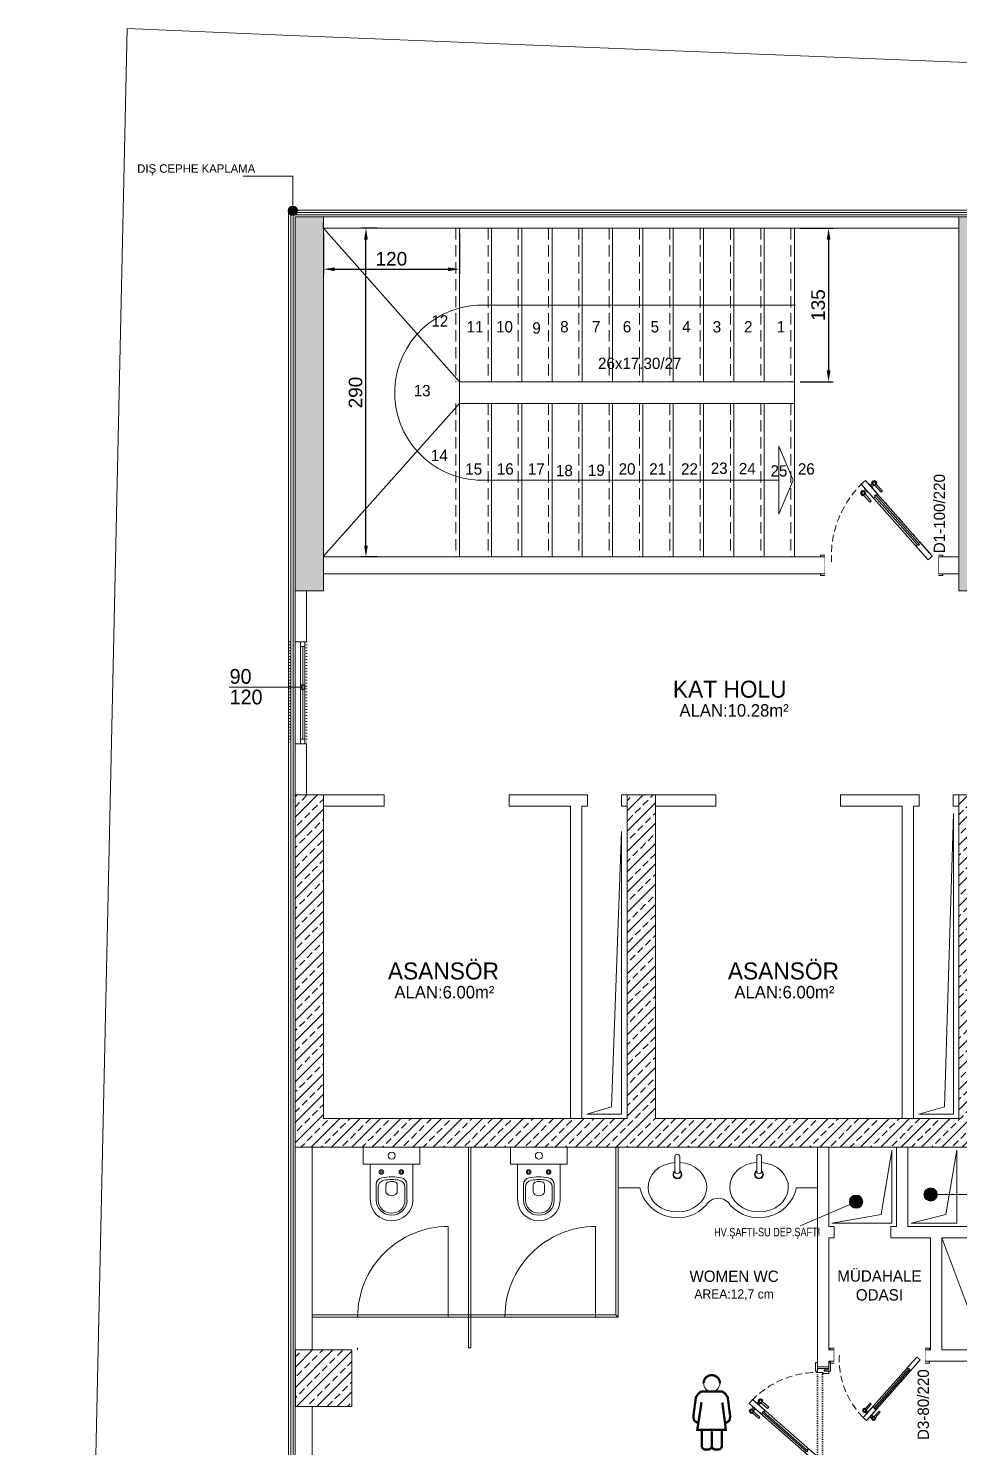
# Model space of a CAD drawing. Header units: millimetres. Extents: x 7998 to 72132, y -12523 to 5591.
# Drawn here: x 63883 to 64705, y -7916 to -6663 of the extents above; entities that cross this region are included whole.
import ezdxf

# ---------------------------------------------------------------- set-up
doc = ezdxf.new("R2010")
doc.units = ezdxf.units.MM
for name, pattern in [('DASHED', [0.75, 0.5, -0.25]), ('DASHED2', [9.525, 6.35, -3.175]), ('DOT', [0.25, 0, -0.25]), ('HIDDEN', [9.525, 6.35, -3.175])]:
    doc.linetypes.add(name, pattern=pattern)
for name, color, linetype, lineweight in [('Xray_Area', 149, 'Continuous', 50), ('Xray_Back Layer', 251, 'HIDDEN', 0), ('Xray_Concrete Arme Column', 8, 'Continuous', 35), ('Xray_Furniture Permanent', 143, 'Continuous', 13), ('Xray_Partition Wall', 254, 'Continuous', 25), ('Xray_Slab', 165, 'Continuous', 15), ('Xray_Stairs', 8, 'Continuous', 15), ('Xray_Symbol', 55, 'Continuous', 0), ('Xray_Symbol No', 33, 'Continuous', 0), ('Xray_Text Area', 252, 'Continuous', 20), ('Xray_Window', 153, 'Continuous', 20)]:
    doc.layers.add(name, color=color, linetype=linetype, lineweight=lineweight)
for name, color, linetype, lineweight, true_color in [('Xray_Column Scan', 7, 'Continuous', 13, 0x525252), ('Xray_Hatch', 7, 'Continuous', 0, 0x424242), ('Xray_Stairs Back', 7, 'DASHED2', 13, 0x4f4f4f)]:
    doc.layers.add(name, color=color, linetype=linetype, lineweight=lineweight, true_color=true_color)
doc.layers.add('Xray_Door', color=155, linetype='Continuous')
doc.styles.add('ALAN', font='GOTHIC.TTF', dxfattribs={"height": 18})
doc.styles.add('IC OLCU', font='GOTHIC.TTF', dxfattribs={"height": 13})
doc.styles.add('KAPI TEXT', font='GOTHIC.TTF', dxfattribs={"height": 12.5})
doc.styles.add('ODA ISIMLERI', font='GOTHIC.TTF', dxfattribs={"width": 0.8, "height": 27})
doc.styles.add('STAIR TEXT', font='GOTHIC.TTF', dxfattribs={"height": 10})
doc.styles.get("Standard").update_dxf_attribs({"font": 'arial.ttf'})
doc.dimstyles.new('IC OLCU', dxfattribs={"dimtxt": 12, "dimasz": 10, "dimexe": 4, "dimexo": 5, "dimgap": 3, "dimtad": 1, "dimdec": 0, "dimtxsty": 'Standard', "dimcen": 5, "dimdle": 10, "dimclrd": 154, "dimclre": 154, "dimclrt": 151, "dimadec": 0, "dimazin": 0, "dimtfac": 1, "dimtdec": 0, "dimtmove": 0, "dimatfit": 3, "dimfxl": 1, "dimarcsym": 0})
pattern_1 = [(45, (56762.645, -11105.014), (-8.980256, 8.980256), []), (45, (56771.625, -11105.014), (-8.980256, 8.980256), [6.35, -3.175])]

# ---------------------------------------------------------------- blocks, each defined once
blk = doc.blocks.new('*U2618')
at = {"color": 250, "linetype": 'Continuous', "lineweight": 0, "true_color": 0x121212}
blk.add_wipeout([(0, 18), (90, 18), (90, -5), (0, -5)], dxfattribs=at).dxf.layer = 'Xray_Window'
at = {"layer": 'Xray_Partition Wall', "linetype": 'Continuous', "lineweight": 0}
for p, q in [((0, 0), (0, 10)), ((90, 0), (90, 10))]:
    blk.add_line(p, q, dxfattribs=at)
at = {"layer": 'Xray_Window', "color": 250, "linetype": 'DOT', "lineweight": 0, "ltscale": 10, "true_color": 0x121212}
for p, q in [((90, 15), (0, 15)), ((90, 0), (0, 0))]:
    blk.add_line(p, q, dxfattribs=at)
at = {"layer": 'Xray_Window', "color": 153, "linetype": 'Continuous', "lineweight": 0}
for p, q in [((4, 5.3), (0, 5.3)), ((0, 1.3), (0, 5.3)), ((0, 1.3), (4, 1.3)), ((90, 5.3), (4, 5.3)), ((4, 1.3), (4, 5.3)), ((86, 3.3), (4, 3.3)), ((4, 1.3), (86, 1.3)), ((86, 1.3), (86, 5.3)), ((86, 1.3), (90, 1.3)), ((90, 1.3), (90, 5.3))]:
    blk.add_line(p, q, dxfattribs=at)
blk = doc.blocks.new('PENCERE REF')
at = {"layer": 'Xray_Symbol No', "linetype": 'Continuous'}
blk.add_line((1932, -3072.7, 1.3), (1932, -3007.7, 1.3), dxfattribs=at)
at = {"layer": 'Xray_Symbol No', "lineweight": 25}
blk.add_circle((1932, -3072.7, 1.3), 2, dxfattribs=at)
at = {"layer": 'Xray_Symbol No', "linetype": 'Continuous', "style": 'IC OLCU'}
for p in [(1929, -3040.2, 1.3), (1947.2, -3040.2, 1.3)]:
    blk.add_attdef('PENCERE', p, '', height=13, rotation=90, dxfattribs=at)
blk = doc.blocks.new('*U754')
at = {"layer": 'Xray_Back Layer', "color": 250, "linetype": 'DOT', "lineweight": 0, "ltscale": 6, "true_color": 0x454545}
blk.add_lwpolyline([(75.1, 10), (75.1, 5.5), (4.8, 5.5), (4.8, 10)], close=True, dxfattribs=at)
at = {"layer": 'Xray_Door', "lineweight": 0}
for p, q in [((44, 59.8), (39.5, 54.8)), ((39.5, 54.8), (40.5, 54)), ((45, 58.9), (40.5, 54)), ((43.5, 60.3), (45.2, 62.3)), ((44.5, 59.4), (43.5, 60.3)), ((44.4, 61.9), (43.6, 60.9)), ((43.6, 60.9), (43.8, 60.7)), ((44.1, 60.2), (45.3, 61.6)), ((44.8, 59.6), (44.1, 60.2)), ((44.4, 61.9), (44.7, 61.7)), ((45.5, 58.5), (44.5, 59.4)), ((45.5, 59.1), (44.8, 59.6)), ((45.2, 62.3), (47.2, 60.5)), ((45.3, 61.6), (46.6, 60.4)), ((47.2, 60.5), (45.5, 58.5)), ((46.6, 60.4), (45.5, 59.1)), ((46, 62), (45.8, 61.8)), ((47, 57.9), (45.8, 59)), ((46, 62), (47, 61.1)), ((46.3, 57.1), (48.7, 59.8)), ((46.7, 56.9), (46.3, 57.1)), ((47.9, 58.9), (46.7, 60)), ((47, 61.1), (46.8, 60.9)), ((51.8, 52.9), (47.4, 47.9)), ((52.8, 52), (48.4, 47)), ((48.7, 59.8), (49, 59.5)), ((49.5, 54.3), (49.9, 54)), ((49.9, 54), (52.2, 56.7)), ((50.6, 54.8), (51.7, 53.8)), ((53.1, 55.3), (51.3, 53.3)), ((51.3, 53.3), (52.3, 52.4)), ((51.5, 55.8), (52.6, 54.8)), ((52.2, 56.7), (51.9, 57)), ((53.1, 54.7), (51.9, 53.4)), ((51.9, 53.4), (52.6, 52.8)), ((52.3, 52.4), (53.3, 51.5)), ((52.6, 52.8), (53.2, 52.2)), ((55.1, 53.5), (53.1, 55.3)), ((54.4, 53.5), (53.1, 54.7)), ((53.2, 52.2), (54.4, 53.5)), ((53.3, 51.5), (55.1, 53.5)), ((53.8, 55.2), (53.5, 54.9)), ((53.9, 51.7), (53.7, 51.9)), ((54.8, 54.3), (53.8, 55.2)), ((54.8, 52.7), (53.9, 51.7)), ((54.8, 54.3), (54.5, 54)), ((54.8, 52.7), (54.6, 52.9)), ((48.4, 47), (47.4, 47.9)), ((3.7, 10.5), (4.9, 10.5)), ((4.3, 9.9), (4.3, 11.1))]:
    blk.add_line(p, q, dxfattribs=at)
for points in [[(51.5, 62.3), (54.5, 59.7), (7.3, 6.2), (4.3, 8.8)], [(3.5, 10), (3.5, 10), (3.5, 10), (-4, 10), (-4, 11.3), (-3.8, 11.5), (3.3, 11.5), (3.5, 11.3)], [(3.5, 2), (2.5, 2), (2.5, 0), (-4, 0), (-4, -1.3), (-3.8, -1.5), (3.3, -1.5), (3.5, -1.3), (3.5, 2)], [(3.5, 0), (3.5, 3), (2.5, 3), (2.5, 0), (1.2, 0), (1.2, 10), (4.7, 10), (4.7, 10), (4.7, 10), (4.7, 5.4), (5.7, 5.4), (5.7, 0)], [(76.4, 0), (76.4, 4), (77.4, 4), (77.4, 0), (78.7, 0), (78.7, 10), (75.2, 10), (75.2, 10), (75.2, 10), (75.2, 5.4), (74.2, 5.4), (74.2, 0)], [(76.4, 10), (76.4, 10), (76.4, 10), (84, 10), (84, 11.3), (83.8, 11.5), (76.6, 11.5), (76.4, 11.3)], [(76.4, 3.5), (77.4, 3.5), (77.4, 0), (84, 0), (84, -1.3), (83.8, -1.5), (76.6, -1.5), (76.4, -1.3), (76.4, 3.5)]]:
    blk.add_lwpolyline(points, close=True, dxfattribs=at)
blk.add_lwpolyline([(44.7, 50.8), (45.8, 49.8), (54.5, 59.7), (51.5, 62.3), (42.8, 52.5), (43.8, 51.6)], dxfattribs=at)
blk.add_circle((4.3, 10.5), 0.5, dxfattribs=at)
at = {"layer": 'Xray_Partition Wall', "lineweight": 0}
for p, q in [((0, 0), (0, 10)), ((80, 10), (80, 0))]:
    blk.add_line(p, q, dxfattribs=at)
at = {"color": 250, "lineweight": 0, "true_color": 0x1c1c1c}
blk.add_wipeout([(0, 14), (80, 14), (80, -6), (0, -6)], dxfattribs=at).dxf.layer = 'Xray_Back Layer'
at = {"layer": 'Xray_Door', "linetype": 'DASHED', "lineweight": 0, "ltscale": 12}
blk.add_lwpolyline([(75.5, 4.8, 0.230024), (51.5, 62.3), (4.3, 8.8)], format="xyb", dxfattribs=at)
at = {"layer": 'Xray_Door', "lineweight": 0}
blk.add_lwpolyline([(44.2, 52.1), (45.1, 51.3), (14.2, 16.3), (13.3, 17.1)], close=True, dxfattribs=at)
blk.add_lwpolyline([(14, 17.8), (13, 18.7), (4.3, 8.8), (7.3, 6.2), (16, 16), (14.9, 17)], dxfattribs=at)
blk = doc.blocks.new('A$C431F66C9')
at = {"layer": 'Xray_Furniture Permanent', "lineweight": 0}
for p, q in [((26, -36.8), (26, 13.2)), ((26, 13.2), (41, 13.2)), ((41, -36.8), (41, 13.2)), ((-5.9, 7), (26, 7)), ((-5.9, 1.8), (8.1, 1.8)), ((-5.9, 0), (5.9, 0)), ((1.4, -6.8), (7.5, -6.8)), ((-5.9, -23.5), (5.9, -23.5)), ((7.5, -16.7), (1.4, -16.7)), ((-5.9, -25.3), (8.1, -25.3)), ((-5.9, -30.5), (26, -30.5)), ((26, -36.8), (41, -36.8))]:
    blk.add_line(p, q, dxfattribs=at)
for centre, radius in [((19.1, -2.8), 2.01), ((19.1, -2.8), 0.947), ((33.5, -11.8), 3.14), ((19.1, -20.4), 2.01), ((19.1, -20.4), 0.947)]:
    blk.add_circle(centre, radius, dxfattribs=at)
at = {"layer": 'Xray_Furniture Permanent', "lineweight": 0, "extrusion": (0, 0, -1)}
for centre, major_axis, ratio, start_param, end_param in [((-5.9, -11.8), (0, 18.7), 0.964958, 3.141593, 6.283185), ((-5.9, -11.8), (0, 13.6), 0.964958, 3.141593, 6.283185), ((5.9, -6.2), (0, 6.22), 0.964958, 0, 1.420522), ((8.1, -4.4), (0, 6.22), 0.964958, 0, 1.379822), ((-5.9, -11.8), (0, 11.8), 0.964958, 3.141593, 6.283185), ((4.1, -11.8), (0, 6.01), 0.98668, 3.898776, 5.526002), ((1.4, -8.9), (0, 2.03), 0.98668, -0.757183, 0), ((7.5, -9.9), (0, 3.04), 0.98668, 0, 1.391062), ((-2.7, -11.8), (0, 13.6), 0.98668, 1.391062, 1.75053), ((-29.3, -11.8), (0, 43.2), 0.964958, 1.420522, 1.721071), ((-28.6, -11.8), (0, 44.9), 0.964958, 1.379822, 1.761771), ((1.4, -14.7), (0, 2.03), 0.98668, 3.141593, 3.898776), ((5.9, -17.3), (0, 6.22), 0.964958, 1.721071, 3.141593), ((7.5, -13.7), (0, 3.04), 0.98668, 1.75053, 3.141593), ((8.1, -19.1), (0, 6.22), 0.964958, 1.761771, 3.141593)]:
    blk.add_ellipse(centre, major_axis=major_axis, ratio=ratio, start_param=start_param, end_param=end_param, dxfattribs=at)
blk = doc.blocks.new('*U91')
at = {"layer": 'Xray_Door', "lineweight": 0}
for p, q in [((49.4, 67.3), (44.5, 61.7)), ((50.6, 66.3), (45.6, 60.7)), ((48.9, 67.8), (50.9, 70.1)), ((50, 66.8), (48.9, 67.8)), ((50, 69.6), (49, 68.5)), ((49, 68.5), (49.3, 68.3)), ((49.6, 67.8), (51, 69.3)), ((50.4, 67.1), (49.6, 67.8)), ((50, 69.6), (50.3, 69.4)), ((51.1, 65.8), (50, 66.8)), ((51.1, 66.4), (50.4, 67.1)), ((50.9, 70.1), (53.1, 68.1)), ((51, 69.3), (52.5, 67.9)), ((53.1, 68.1), (51.1, 65.8)), ((52.5, 67.9), (51.1, 66.4)), ((51.7, 69.8), (51.5, 69.5)), ((52.9, 65.2), (51.6, 66.3)), ((51.7, 69.8), (52.9, 68.8)), ((52.1, 64.3), (54.8, 67.3)), ((52.5, 64), (52.1, 64.3)), ((52.9, 68.8), (52.6, 68.5)), ((53.9, 66.3), (52.6, 67.5)), ((54.8, 67.3), (55.1, 67)), ((56.1, 60.8), (58.8, 63.8)), ((57.9, 62.8), (59.2, 61.6)), ((58.8, 63.8), (58.4, 64.1)), ((44.5, 61.7), (45.6, 60.7)), ((58.3, 59.5), (53.4, 53.9)), ((54.5, 52.9), (53.4, 53.9)), ((59.4, 58.5), (54.5, 52.9)), ((55.7, 61.1), (56.1, 60.8)), ((56.9, 61.6), (58.2, 60.5)), ((59.7, 62.2), (57.8, 60)), ((57.8, 60), (58.9, 59)), ((59.7, 61.6), (58.4, 60.1)), ((58.4, 60.1), (59.1, 59.4)), ((58.9, 59), (60, 58)), ((59.1, 59.4), (59.9, 58.7)), ((62, 60.2), (59.7, 62.2)), ((61.2, 60.2), (59.7, 61.6)), ((59.9, 58.7), (61.2, 60.2)), ((60, 58), (62, 60.2)), ((60.5, 62.1), (60.2, 61.8)), ((60.7, 58.2), (60.4, 58.4)), ((61.6, 61.1), (60.5, 62.1)), ((61.7, 59.3), (60.7, 58.2)), ((61.6, 61.1), (61.4, 60.8)), ((61.7, 59.3), (61.4, 59.6))]:
    blk.add_line(p, q, dxfattribs=at)
blk.add_lwpolyline([(50.3, 57.2), (51.5, 56.1), (61.3, 67.1), (57.9, 70.1), (48.2, 59), (49.3, 58.1)], dxfattribs=at)
at = {"color": 250, "lineweight": 0, "true_color": 0x1c1c1c}
blk.add_wipeout([(0, 14), (90, 14), (90, -6), (0, -6)], dxfattribs=at).dxf.layer = 'Xray_Back Layer'
at = {"layer": 'Xray_Back Layer', "color": 250, "linetype": 'DOT', "lineweight": 0, "ltscale": 6, "true_color": 0x454545}
blk.add_lwpolyline([(85.1, 10), (85.1, 5.5), (4.8, 5.5), (4.8, 10)], close=True, dxfattribs=at)
at = {"layer": 'Xray_Door', "lineweight": 0}
for p, q in [((3.7, 10.5), (4.9, 10.5)), ((4.3, 9.9), (4.3, 11.1))]:
    blk.add_line(p, q, dxfattribs=at)
for points in [[(57.9, 70.1), (61.3, 67.1), (8.2, 7), (4.8, 9.9)], [(49.7, 58.6), (50.8, 57.7), (16, 18.3), (15, 19.2)], [(3.5, 10), (3.5, 10), (3.5, 10), (-4, 10), (-4, 11.3), (-3.8, 11.5), (3.3, 11.5), (3.5, 11.3)], [(3.5, 2), (2.5, 2), (2.5, 0), (-4, 0), (-4, -1.3), (-3.8, -1.5), (3.3, -1.5), (3.5, -1.3), (3.5, 2)], [(3.5, 0), (3.5, 3), (2.5, 3), (2.5, 0), (1.2, 0), (1.2, 10), (4.7, 10), (4.7, 10), (4.7, 10), (4.7, 5.4), (5.7, 5.4), (5.7, 0)], [(86.4, 0), (86.4, 4), (87.4, 4), (87.4, 0), (88.7, 0), (88.7, 10), (85.2, 10), (85.2, 10), (85.2, 10), (85.2, 5.4), (84.2, 5.4), (84.2, 0)], [(86.4, 10), (86.4, 10), (86.4, 10), (94, 10), (94, 11.3), (93.8, 11.5), (86.6, 11.5), (86.4, 11.3)], [(86.4, 3.5), (87.4, 3.5), (87.4, 0), (94, 0), (94, -1.3), (93.8, -1.5), (86.6, -1.5), (86.4, -1.3), (86.4, 3.5)]]:
    blk.add_lwpolyline(points, close=True, dxfattribs=at)
at = {"layer": 'Xray_Door', "linetype": 'DASHED', "lineweight": 0, "ltscale": 12}
blk.add_lwpolyline([(85, 5.4, 0.230024), (57.9, 70.1), (4.8, 9.9)], format="xyb", dxfattribs=at)
at = {"layer": 'Xray_Door', "lineweight": 0}
blk.add_lwpolyline([(15.7, 20), (14.6, 21), (4.8, 9.9), (8.2, 7), (18, 18), (16.7, 19.1)], dxfattribs=at)
blk.add_circle((4.3, 10.5), 0.5, dxfattribs=at)
at = {"layer": 'Xray_Partition Wall', "lineweight": 0}
for p, q in [((0, 0), (0, 10)), ((90, 10), (90, 0))]:
    blk.add_line(p, q, dxfattribs=at)
blk = doc.blocks.new('*U755')
at = {"layer": 'Xray_Back Layer', "color": 250, "linetype": 'DOT', "lineweight": 0, "ltscale": 6, "true_color": 0x454545}
blk.add_lwpolyline([(95.1, 10), (95.1, 5.5), (4.8, 5.5), (4.8, 10)], close=True, dxfattribs=at)
at = {"layer": 'Xray_Door', "lineweight": 0}
for p, q in [((54.3, 74.9), (56.5, 77.4)), ((55.6, 76.9), (54.4, 75.7)), ((54.4, 75.7), (54.8, 75.4)), ((55.2, 74.8), (56.6, 76.5)), ((55.6, 76.9), (55.9, 76.6)), ((56.5, 77.4), (59, 75.2)), ((56.6, 76.5), (58.3, 75)), ((59, 75.2), (56.8, 72.7)), ((57.5, 77.1), (57.2, 76.8)), ((57.5, 77.1), (58.7, 76)), ((58.7, 76), (58.5, 75.7)), ((54.9, 74.3), (49.4, 68.1)), ((49.4, 68.1), (50.7, 67)), ((56.2, 73.2), (50.7, 67)), ((55.6, 73.8), (54.3, 74.9)), ((56, 74.1), (55.2, 74.8)), ((56.8, 72.7), (55.6, 73.8)), ((56.8, 73.4), (56, 74.1)), ((58.3, 75), (56.8, 73.4)), ((58.8, 72), (57.3, 73.2)), ((57.9, 71), (60.8, 74.3)), ((58.3, 70.6), (57.9, 71)), ((59.9, 73.2), (58.4, 74.5)), ((64.8, 65.6), (59.3, 59.4)), ((66.1, 64.5), (60.5, 58.3)), ((60.8, 74.3), (61.3, 73.9)), ((61.9, 67.4), (62.4, 67.1)), ((62.4, 67.1), (65.3, 70.4)), ((63.2, 68), (64.7, 66.7)), ((66.4, 68.7), (64.2, 66.2)), ((64.2, 66.2), (65.4, 65.1)), ((64.3, 69.3), (65.8, 68)), ((65.3, 70.4), (64.9, 70.8)), ((66.3, 67.9), (64.9, 66.3)), ((64.9, 66.3), (65.7, 65.5)), ((65.4, 65.1), (66.7, 64)), ((65.7, 65.5), (66.5, 64.8)), ((68, 66.5), (66.3, 67.9)), ((68.9, 66.5), (66.4, 68.7)), ((66.5, 64.8), (68, 66.5)), ((66.7, 64), (68.9, 66.5)), ((67.2, 68.5), (66.9, 68.2)), ((67.4, 64.2), (67.1, 64.5)), ((68.5, 67.4), (67.2, 68.5)), ((68.5, 65.5), (67.4, 64.2)), ((68.5, 67.4), (68.2, 67.1)), ((68.5, 65.5), (68.2, 65.7)), ((60.5, 58.3), (59.3, 59.4)), ((3.7, 10.5), (4.9, 10.5)), ((4.3, 9.9), (4.3, 11.1))]:
    blk.add_line(p, q, dxfattribs=at)
for points in [[(64.4, 77.5), (68.1, 74.1), (9.1, 7.3), (5.4, 10.6)], [(3.5, 10), (3.5, 10), (3.5, 10), (-4, 10), (-4, 11.3), (-3.8, 11.5), (3.3, 11.5), (3.5, 11.3)], [(3.5, -5), (3.5, -2), (2.5, -2), (2.5, -5), (1.2, -5), (1.2, 10), (4.7, 10), (4.7, 10), (4.7, 10), (4.7, 5.4), (5.7, 5.4), (5.7, -5)], [(96.4, -5), (96.4, -1), (97.4, -1), (97.4, -5), (98.7, -5), (98.7, 10), (95.2, 10), (95.2, 10), (95.2, 10), (95.2, 5.4), (94.2, 5.4), (94.2, -5)], [(96.4, 10), (96.4, 10), (96.4, 10), (104, 10), (104, 11.3), (103.8, 11.5), (96.6, 11.5), (96.4, 11.3)], [(3.5, -3), (2.5, -3), (2.5, -5), (-4, -5), (-4, -6.3), (-3.8, -6.5), (3.3, -6.5), (3.5, -6.3), (3.5, -3)], [(96.4, -1.5), (97.4, -1.5), (97.4, -5), (104, -5), (104, -6.3), (103.8, -6.5), (96.6, -6.5), (96.4, -6.3), (96.4, -1.5)]]:
    blk.add_lwpolyline(points, close=True, dxfattribs=at)
blk.add_lwpolyline([(55.9, 63.1), (57.3, 61.8), (68.1, 74.1), (64.4, 77.5), (53.5, 65.2), (54.8, 64.1)], dxfattribs=at)
blk.add_circle((4.3, 10.5), 0.5, dxfattribs=at)
at = {"layer": 'Xray_Partition Wall', "lineweight": 0}
for p, q in [((0, -5), (0, 10)), ((100, 10), (100, -5))]:
    blk.add_line(p, q, dxfattribs=at)
at = {"color": 250, "lineweight": 0, "true_color": 0x1c1c1c}
blk.add_wipeout([(0, 14), (100, 14), (100, -11), (0, -11)], dxfattribs=at).dxf.layer = 'Xray_Back Layer'
at = {"layer": 'Xray_Door', "linetype": 'DASHED', "lineweight": 0, "ltscale": 12}
blk.add_lwpolyline([(94.4, 5.5, 0.230024), (64.4, 77.5), (5.4, 10.6)], format="xyb", dxfattribs=at)
at = {"layer": 'Xray_Door', "lineweight": 0}
blk.add_lwpolyline([(55.3, 64.6), (56.4, 63.7), (17.8, 19.9), (16.7, 20.9)], close=True, dxfattribs=at)
blk.add_lwpolyline([(17.5, 21.8), (16.2, 22.9), (5.4, 10.6), (9.1, 7.3), (20, 19.6), (18.6, 20.8)], dxfattribs=at)
blk = doc.blocks.new('*D2260')
at = {"color": 154, "lineweight": -2, "transparency": 16777216}
for p, q in [((64563.7, -6839.9), (64592.9, -6839.9)), ((64588.9, -6849.9), (64588.9, -6965.4)), ((64563.7, -6975.4), (64592.9, -6975.4))]:
    blk.add_line(p, q, dxfattribs=at)
at = {"color": 154, "transparency": 16777216}
for points in [[(64587.3, -6849.9), (64590.6, -6849.9), (64588.9, -6839.9)], [(64587.3, -6965.4), (64590.6, -6965.4), (64588.9, -6975.4)]]:
    blk.add_solid(points, dxfattribs=at)
at = {"layer": 'Defpoints', "color": 0, "transparency": 16777216}
for p in [(64558.7, -6839.9), (64558.7, -6975.4), (64588.9, -6975.4)]:
    blk.add_point(p, dxfattribs=at)
at = {"color": 151, "lineweight": 0, "transparency": 16777216, "insert": (64579.8, -6907.7), "char_height": 12, "attachment_point": 5, "rotation": 90}
blk.add_mtext('135', dxfattribs=at)
blk = doc.blocks.new('*D2259')
at = {"color": 154, "lineweight": -2, "transparency": 16777216}
for p, q in [((64190.4, -6839.9), (64176.5, -6839.9)), ((64180.5, -7119.9), (64180.5, -6849.9)), ((64190.4, -7129.9), (64176.5, -7129.9))]:
    blk.add_line(p, q, dxfattribs=at)
at = {"color": 154, "transparency": 16777216}
for points in [[(64178.9, -6849.9), (64182.2, -6849.9), (64180.5, -6839.9)], [(64178.9, -7119.9), (64182.2, -7119.9), (64180.5, -7129.9)]]:
    blk.add_solid(points, dxfattribs=at)
at = {"layer": 'Defpoints', "color": 0, "transparency": 16777216}
for p in [(64180.5, -6839.9), (64195.4, -6839.9), (64195.4, -7129.9)]:
    blk.add_point(p, dxfattribs=at)
at = {"color": 151, "lineweight": 0, "transparency": 16777216, "insert": (64171.4, -6984.9), "char_height": 12, "attachment_point": 5, "rotation": 90}
blk.add_mtext('290', dxfattribs=at)
blk = doc.blocks.new('*D2261')
at = {"color": 154, "lineweight": -2, "transparency": 16777216}
for p, q in [((64143, -6844.9), (64143, -6880)), ((64263, -6844.9), (64263, -6880)), ((64153, -6876), (64253, -6876))]:
    blk.add_line(p, q, dxfattribs=at)
at = {"color": 154, "transparency": 16777216}
for points in [[(64153, -6874.4), (64153, -6877.7), (64143, -6876)], [(64253, -6874.4), (64253, -6877.7), (64263, -6876)]]:
    blk.add_solid(points, dxfattribs=at)
at = {"layer": 'Defpoints', "color": 0, "transparency": 16777216}
for p in [(64143, -6839.9), (64263, -6839.9), (64263, -6876)]:
    blk.add_point(p, dxfattribs=at)
at = {"color": 151, "lineweight": 0, "transparency": 16777216, "insert": (64203, -6866.9), "char_height": 12, "attachment_point": 5}
blk.add_mtext('120', dxfattribs=at)

msp = doc.modelspace()

# ---------------------------------------------------------------- hatches: boundary and pattern name
at = {"layer": 'Xray_Column Scan', "linetype": 'Continuous', "lineweight": 0}
h = msp.add_hatch(dxfattribs=at)
h.set_pattern_fill('ANSI33', color=256, scale=2)
h.set_pattern_definition(pattern_1)
h.paths.add_polyline_path([(64143, -7159.9), (64143, -6829.9), (64118, -6829.9), (64118, -7159.9)])
h.paths.add_polyline_path([(65347, -7119.9), (65347, -6829.9), (64703.8, -6829.9), (64703.8, -7159.9), (64729, -7159.9), (64729, -6854.9), (65013, -6854.9), (65013, -7119.9), (65038, -7119.9), (65038, -7109.9), (65038, -6854.9), (65322, -6854.9), (65322, -7119.9)])
h.paths.add_polyline_path([(65494, -6829.9), (65494, -7499.9), (65519, -7499.9), (65519, -7499.9), (65594, -7499.9), (65594, -7439.9), (65519, -7439.9), (65519, -6829.9)])
h = msp.add_hatch(dxfattribs=at)
h.set_pattern_fill('ANSI33', color=256, scale=2)
h.set_pattern_definition(pattern_1)
h.paths.add_polyline_path([(64729, -7339.9), (64704, -7339.9), (64704, -7349.9), (64704, -7625.5), (64436, -7625.5), (64436, -7339.9), (64411, -7339.9), (64411, -7349.9), (64411, -7625.5), (64143, -7625.5), (64143, -7339.9), (64118, -7339.9), (64118, -7650.9), (64143, -7650.9), (64729, -7650.9)])
h = msp.add_hatch(dxfattribs=at)
h.set_pattern_fill('ANSI33', color=256, scale=2)
h.set_pattern_definition([(45, (42221.123, -19666.286), (-8.980256, 8.980256), []), (45, (42230.104, -19666.286), (-8.980256, 8.980256), [6.35, -3.175])])
h.paths.add_polyline_path([(64118.2, -7879.9), (64118.2, -7829.9), (64168.2, -7829.9), (64168.2, -7879.9)])
at = {"layer": 'Xray_Hatch', "lineweight": 0}
h = msp.add_hatch(color=256, dxfattribs=at)
h.dxf.hatch_style = 1
h.paths.add_polyline_path([(64120, -6824.4, 1), (64111.8, -6824.4, 1)])
h = msp.add_hatch(color=256, dxfattribs=at)
h.dxf.hatch_style = 1
h.paths.add_polyline_path([(64684.9, -7692.7, 1), (64673.1, -7692.7, 1)])
h = msp.add_hatch(color=256, dxfattribs=at)
h.dxf.hatch_style = 1
h.paths.add_polyline_path([(64619, -7699, 1), (64607.3, -7699, 1)])

# ---------------------------------------------------------------- linework, layer by layer
at = {"lineweight": 0}
for p, q in [((64115.9, -6793.8), (64071.9, -6793.8)), ((64115.9, -6822.1), (64115.9, -6793.8)), ((64613.2, -7699), (64563.7, -7720.4)), ((64679, -7692.7), (64832.3, -7692.7)), ((64689, -7730.8), (64725.9, -7829.9))]:
    msp.add_line(p, q, dxfattribs=at)
for centre, radius in [((64115.9, -6824.4), 4.11), ((64679, -7692.7), 5.87), ((64613.2, -7699), 5.87)]:
    msp.add_circle(centre, radius, dxfattribs=at)
at = {"layer": 'Xray_Concrete Arme Column', "linetype": 'Continuous', "lineweight": 0}
for points in [[(64118, -6829.9), (64143, -6829.9), (64143, -7159.9), (64118, -7159.9), (64118, -6829.9)], [(64118, -7339.9), (64143, -7339.9), (64143, -7625.5), (64411, -7625.5), (64411, -7339.9), (64436, -7339.9), (64436, -7625.5), (64704, -7625.5), (64704, -7339.9), (64729, -7339.9), (64729, -7650.9), (64118, -7650.9), (64118, -7339.9)], [(64118.2, -7879.9), (64118.2, -7829.9), (64168.2, -7829.9), (64168.2, -7879.9), (64118.2, -7879.9)]]:
    msp.add_lwpolyline(points, dxfattribs=at)
msp.add_lwpolyline([(65347, -6829.9), (65347, -7119.9), (65322, -7119.9), (65322, -6854.9), (65038, -6854.9), (65038, -7119.9), (65013, -7119.9), (65013, -6854.9), (64729, -6854.9), (64729, -7159.9), (64703.8, -7159.9), (64703.8, -6829.9)], close=True, dxfattribs=at)
at = {"layer": 'Xray_Furniture Permanent', "lineweight": 0, "ltscale": 100}
msp.add_line((64173.2, -7827.9), (64173.2, -7829.9), dxfattribs=at)
for points in [[(64273.2, -7827.9), (64271.2, -7827.9), (64271.2, -7650.9), (64273.2, -7650.9)], [(64403.2, -7800.9), (64401.2, -7798.9), (64401.2, -7650.9), (64403.2, -7650.9)], [(64401.2, -7798.9), (64403.2, -7800.9), (64133.2, -7800.9), (64133.2, -7798.9)]]:
    msp.add_lwpolyline(points, close=True, dxfattribs=at)
msp.add_lwpolyline([(64560.6, -7686.9), (64579, -7686.9), (64579, -7650.9), (64403.2, -7650.9), (64403.2, -7686.9), (64422.4, -7686.9)], dxfattribs=at)
for points in [[(64457.5, -7672.2, -1), (64453.2, -7672.2), (64453.2, -7659.3, -1), (64457.5, -7659.3)], [(64525.5, -7672.2, 1), (64529.8, -7672.2), (64529.8, -7659.3, 1), (64525.5, -7659.3)]]:
    msp.add_lwpolyline(points, format="xyb", close=True, dxfattribs=at)
for points in [[(64173.2, -7800.9, -0.414214), (64253.2, -7720.9), (64253.2, -7800.9)], [(64303.2, -7800.9, -0.414214), (64383.2, -7720.9), (64383.2, -7800.9)]]:
    msp.add_lwpolyline(points, format="xyb", dxfattribs=at)
for centre, radius, start, end in [((64455.5, -7674.9), 3.9, 126.1251, 59.1594), ((64455.5, -7674.9), 3.4, 132.3629, 53.9838), ((64527.5, -7674.9), 3.9, 120.8406, 53.8749), ((64527.5, -7674.9), 3.4, 126.0162, 47.6371), ((64455.5, -7679.3), 34, 192.9164, 318.1992), ((64527.5, -7679.3), 34, 221.8008, 347.0836), ((64491.5, -7708.5), 12.5, 31.5339, 148.4661)]:
    msp.add_arc(centre, radius, start, end, dxfattribs=at)
msp.add_ellipse((64455.5, -7686.2), major_axis=(25.9, 0), ratio=0.84556, start_param=1.659717, end_param=7.776685, dxfattribs=at)
at = {"layer": 'Xray_Furniture Permanent', "lineweight": 0, "ltscale": 100, "extrusion": (0, 0, -1)}
msp.add_ellipse((64527.5, -7686.2), major_axis=(-25.9, 0), ratio=0.84556, start_param=1.659717, end_param=7.776685, dxfattribs=at)
at = {"layer": 'Xray_Partition Wall', "lineweight": 0}
for points in [[(64142.9, -6829.9), (64703.8, -6829.9), (64703.8, -6839.9), (64142.9, -6839.9), (64143, -6829.9)], [(64406, -7339.9), (64411, -7339.9), (64411, -7349.9), (64406, -7349.9), (64406, -7339.9)], [(64699, -7339.9), (64704, -7339.9), (64704, -7349.9), (64699, -7349.9), (64699, -7339.9)], [(64668.7, -7621.7), (64699.1, -7621.7), (64699.1, -7356.3), (64691.3, -7615.2), (64668.7, -7621.7)], [(64375.6, -7621.7), (64406.1, -7621.7), (64406.1, -7372.3), (64397.4, -7615.2), (64375.6, -7621.7)], [(64579, -7939.9), (64579, -7650.9), (64589, -7650.9), (64589, -7720.8), (64594, -7720.8), (64594, -7730.8), (64589, -7730.8), (64589, -7829.9), (64679, -7829.9), (64679, -7730.8), (64644, -7730.8), (64644, -7720.8), (64649, -7720.8), (64649, -7650.9), (64659, -7650.9), (64659, -7720.8), (64719, -7720.8)], [(64729, -7730.8), (64689, -7730.8), (64689, -7829.9), (64718, -7829.9)], [(64718, -7839.9), (64589, -7839.9), (64589, -8051.3)]]:
    msp.add_lwpolyline(points, dxfattribs=at)
for points in [[(64703.8, -7144.9), (64703.8, -7129.9), (64143, -7129.9), (64143, -7144.9)], [(64128, -7159.9), (64118.1, -7159.9), (64118.1, -7339.9), (64128, -7339.9)], [(64196.5, -7349.9), (64143, -7349.9), (64143, -7339.9), (64196.5, -7339.9)], [(64361, -7625.5), (64361, -7349.9), (64306.9, -7349.9), (64306.9, -7339.9), (64376, -7339.9), (64376, -7349.9), (64371, -7349.9), (64371, -7625.5)], [(64489.5, -7349.9), (64436, -7349.9), (64436, -7339.9), (64489.5, -7339.9)], [(64654, -7625.5), (64654, -7349.9), (64599.5, -7349.9), (64599.5, -7339.9), (64669, -7339.9), (64669, -7349.9), (64664, -7349.9), (64664, -7625.5)], [(64118.1, -7650.9), (64133, -7650.9), (64133, -7829.9), (64118.1, -7829.9)], [(64118.1, -7879.9), (64133, -7879.9), (64133, -8519.9), (64118.1, -8519.9)]]:
    msp.add_lwpolyline(points, close=True, dxfattribs=at)
at = {"layer": 'Xray_Partition Wall', "linetype": 'Continuous', "lineweight": 0}
for points in [[(64644.9, -7653.5), (64644.9, -7718.1), (64591.8, -7718.1), (64635.4, -7710.4), (64644.9, -7653.5)], [(64702, -7653.5), (64702, -7718.1), (64661.8, -7718.1), (64692.5, -7710.4), (64702, -7653.5)]]:
    msp.add_lwpolyline(points, dxfattribs=at)
at = {"layer": 'Xray_Stairs', "lineweight": 0}
for p, q in [((64263, -6975.4), (64143, -6839.9)), ((64263, -6839.9), (64263, -6975.4)), ((64291.3, -6839.9), (64291.3, -6975.4)), ((64318, -6839.9), (64318, -6975.4)), ((64344.8, -6839.9), (64344.8, -6975.4)), ((64371.5, -6839.9), (64371.5, -6975.4)), ((64398.3, -6839.9), (64398.3, -6975.4)), ((64425, -6839.9), (64425, -6975.4)), ((64451.8, -6839.9), (64451.8, -6975.4)), ((64478.5, -6839.9), (64478.5, -6975.4)), ((64505.3, -6839.9), (64505.3, -6975.4)), ((64532, -6839.9), (64532, -6975.4)), ((64558.7, -6839.9), (64558.7, -6975.4)), ((64263, -6994.4), (64143, -7129.4)), ((64263, -6994.4), (64263, -7129.9)), ((64263, -7000.4), (64263, -7129.4)), ((64291.3, -6994.4), (64291.3, -7129.9)), ((64318, -6994.4), (64318, -7129.9)), ((64344.8, -6994.4), (64344.8, -7129.9)), ((64371.5, -6994.4), (64371.5, -7129.9)), ((64398.3, -6994.4), (64398.3, -7129.9)), ((64425, -6994.4), (64425, -7129.9)), ((64451.8, -6994.4), (64451.8, -7129.9)), ((64478.5, -6994.4), (64478.5, -7129.9)), ((64505.3, -6994.4), (64505.3, -7129.9)), ((64532, -6994.4), (64532, -7129.9)), ((64558.7, -6994.4), (64558.7, -7129.9)), ((64278.4, -7062.2), (64545, -7062.2))]:
    msp.add_line(p, q, dxfattribs=at)
msp.add_lwpolyline([(64260, -6839.9), (64143, -6839.9), (64143, -7129.9), (64260, -7129.9)], dxfattribs=at)
msp.add_lwpolyline([(64559.8, -6907.7), (64278.4, -6907.7, 1), (64288.3, -7062.2)], format="xyb", dxfattribs=at)
msp.add_lwpolyline([(64263, -6975.4), (64558.7, -6975.4), (64558.7, -6994.4), (64263, -6994.4)], close=True, dxfattribs=at)
at = {"layer": 'Xray_Stairs', "lineweight": 0, "flags": 128}
msp.add_lwpolyline([(64545, -7092.2), (64545, -7032.2), (64557.7, -7062.2), (64545, -7092.2)], dxfattribs=at)
at = {"layer": 'Xray_Stairs Back', "linetype": 'DASHED', "lineweight": 0, "ltscale": 20}
for p, q in [((64260, -6839.9), (64260, -6975.4)), ((64288.3, -6839.9), (64288.3, -6975.4)), ((64315, -6839.9), (64315, -6975.4)), ((64341.8, -6839.9), (64341.8, -6975.4)), ((64368.5, -6839.9), (64368.5, -6975.4)), ((64395.3, -6839.9), (64395.3, -6975.4)), ((64422, -6839.9), (64422, -6975.4)), ((64448.8, -6839.9), (64448.8, -6975.4)), ((64475.5, -6839.9), (64475.5, -6975.4)), ((64502.3, -6839.9), (64502.3, -6975.4)), ((64529, -6839.9), (64529, -6975.4)), ((64555.7, -6839.9), (64555.7, -6975.4)), ((64260, -6994.4), (64260, -7129.9)), ((64288.3, -6994.4), (64288.3, -7129.9)), ((64315, -6994.4), (64315, -7129.9)), ((64341.8, -6994.4), (64341.8, -7129.9)), ((64368.5, -6994.4), (64368.5, -7129.9)), ((64395.3, -6994.4), (64395.3, -7129.9)), ((64422, -6994.4), (64422, -7129.9)), ((64448.8, -6994.4), (64448.8, -7129.9)), ((64475.5, -6994.4), (64475.5, -7129.9)), ((64502.3, -6994.4), (64502.3, -7129.9)), ((64529, -6994.4), (64529, -7129.9)), ((64555.7, -6994.4), (64555.7, -7129.9))]:
    msp.add_line(p, q, dxfattribs=at)
at = {"layer": 'Xray_Symbol', "lineweight": 0}
for p, q in [((64495.1, -7866.5), (64476.6, -7866.5)), ((64497.8, -7868.5), (64495.1, -7866.5)), ((64477, -7900.5), (64477, -7914.4)), ((64485.8, -7914.4), (64485.8, -7900.5)), ((64494.7, -7900.5), (64494.7, -7914.4))]:
    msp.add_line(p, q, dxfattribs=at)
at = {"layer": 'Xray_Symbol', "lineweight": 0, "const_width": 2.02}
for points in [[(64493, -7859.3, 1), (64478.6, -7859.3, 6.020692)], [(64477, -7900.5), (64477, -7914.4, 0.414214), (64480.3, -7917.8), (64482.5, -7917.8, 0.414214), (64485.8, -7914.4)], [(64494.7, -7900.5), (64494.7, -7914.4, -0.414214), (64491.4, -7917.8), (64489.2, -7917.8, -0.414214), (64485.8, -7914.4), (64485.8, -7901.7)]]:
    msp.add_lwpolyline(points, format="xyb", dxfattribs=at)
for points in [[(64473.9, -7894.7), (64470.3, -7892.2), (64469.5, -7888.8), (64471.8, -7871.7), (64473.9, -7868.5), (64476.6, -7866.5), (64495.1, -7866.5), (64497.8, -7868.5), (64499.9, -7871.7), (64502.1, -7888.8), (64501.4, -7892.2), (64497.6, -7894.9), (64498.2, -7900.5), (64473, -7900.5), (64476.8, -7876)], [(64495.1, -7876.2), (64497.6, -7894.9)]]:
    msp.add_lwpolyline(points, dxfattribs=at)
at = {"layer": 'Xray_Symbol', "lineweight": 0}
msp.add_circle((64485.8, -7859.3), 7.2, dxfattribs=at)

# ---------------------------------------------------------------- block references
at = {"layer": 'Xray_Furniture Permanent', "lineweight": 0, "ltscale": 100, "rotation": 90.00000000000001}
for p in [(64191.4, -7691.9), (64321.4, -7691.9)]:
    msp.add_blockref('A$C431F66C9', p, dxfattribs=at)

# ---------------------------------------------------------------- texts
at = {"layer": 'Xray_Symbol', "lineweight": 0, "ltscale": 0.9, "style": 'STAIR TEXT'}
for s, p in [('12', (64238.3, -6926.7)), ('11', (64269.4, -6931.8)), ('10', (64295.4, -6931.8)), ('9', (64327.4, -6932.9)), ('8', (64352, -6931.8)), ('7', (64380.1, -6931.8)), ('6', (64407.3, -6931.8)), ('5', (64431.8, -6931.8)), ('4', (64459.7, -6931.8)), ('3', (64486.7, -6931.8)), ('2', (64514.3, -6931.8)), ('1', (64543.2, -6931.8)), ('26x17.30/27', (64385.4, -6964.1, 6027.2)), ('13', (64222.7, -6988.2)), ('14', (64237.9, -7045.4)), ('15', (64268.2, -7057.3)), ('16', (64296.1, -7057.3)), ('17', (64323.5, -7057.3)), ('18', (64348.3, -7058.7)), ('19', (64376.5, -7058.4)), ('20', (64403.6, -7057.3)), ('21', (64430.6, -7057.3)), ('22', (64458.7, -7057.3)), ('23', (64484.9, -7056.7)), ('24', (64509.7, -7057)), ('25', (64537.7, -7059))]:
    msp.add_text(s, height=10, dxfattribs=at).set_placement(p)
at = {"layer": 'Xray_Text Area', "lineweight": 0}
for s, height, style, p in [('DIŞ CEPHE KAPLAMA', 7.5, 'ODA ISIMLERI', (63978.6, -6790.9)), ('KAT HOLU', 15, 'ODA ISIMLERI', (64451.5, -7254.2)), ('ALAN:10.28m²', 11, 'ALAN', (64457.3, -7270.9)), ('ASANSÖR', 15, 'ODA ISIMLERI', (64199.9, -7502.9)), ('ASANSÖR', 15, 'ODA ISIMLERI', (64500, -7502.9)), ('ALAN:6.00m²', 11, 'ALAN', (64205.7, -7519.6)), ('ALAN:6.00m²', 11, 'ALAN', (64505.8, -7519.6))]:
    msp.add_text(s, height=height, dxfattribs=dict(at, style=style)).set_placement(p)
at = {"layer": 'Xray_Text Area', "lineweight": 0, "style": 'ODA ISIMLERI', "width": 0.8}
msp.add_text('HV.ŞAFTI-SU DEP.ŞAFTI', height=7.5, rotation=0.1111, dxfattribs=at).set_placement((64487.9, -7729.7))
at = {"layer": 'Xray_Text Area', "linetype": 'Continuous', "lineweight": 0, "char_height": 10, "attachment_point": 5, "style": 'IC OLCU'}
for s, width, insert in [('WOMEN WC\\P{\\H0.8x;AREA:12,7 cm}', 121.797, (64505.5, -7772.9)), ('MÜDAHALE ODASI', 52.068, (64633.8, -7773))]:
    msp.add_mtext_dynamic_manual_height_columns(s, width=width, gutter_width=65, heights=[0], dxfattribs=dict(at, insert=insert))

# ---------------------------------------------------------------- dimensions: what is measured, and where the dimension line sits
at = {"lineweight": 0}
dim = msp.add_linear_dim(base=(64263, -6876), p1=(64143, -6839.9), p2=(64263, -6839.9), dimstyle='IC OLCU', dxfattribs=at)
dim.commit()
dim.dimension.update_dxf_attribs({"geometry": '*D2261', "text_midpoint": (64203, -6866.9)})
for base, p1, p2, picture, middle in [((64180.5, -6839.9), (64195.4, -7129.9), (64195.4, -6839.9), '*D2259', (64171.4, -6984.9)), ((64588.9336, -6975.4021), (64558.7453, -6839.9022), (64558.7453, -6975.4021), '*D2260', (64579.8026, -6907.6522))]:
    dim = msp.add_linear_dim(base=base, p1=p1, p2=p2, angle=90, dimstyle='IC OLCU', dxfattribs=at)
    dim.commit()
    dim.dimension.update_dxf_attribs({"geometry": picture, "text_midpoint": middle})

# ---------------------------------------------------------------- next in the draw order: block references
at = {"layer": 'Xray_Window', "lineweight": 0, "rotation": 90.00000000000001}
msp.add_blockref('*U2618', (64128, -7294.9), dxfattribs=at)

# ---------------------------------------------------------------- next in the draw order: linework, layer by layer
at = {"layer": 'Xray_Area', "linetype": 'Continuous', "lineweight": 0}
msp.add_lwpolyline([(67058.6, -7106.2), (66804.1, -7131.1), (65519, -7257), (65528.9, -6726.3), (64107.5, -6669.6), (63969.8, -6663.5), (63918, -9021.5), (63882.5, -10621.1), (68003.6, -10621.1), (68006.9, -10369.6), (67810, -9689.3)], close=True, dxfattribs=at)
msp.add_lwpolyline([(64118.2, -10519.9), (67118.2, -10519.9), (67118.2, -7439.9), (65519, -7439.9), (65519, -6829.9), (64118, -6829.9), (64118.2, -10519.9)], dxfattribs=at)
at = {"layer": 'Xray_Slab', "linetype": 'Continuous', "lineweight": 0}
for points in [[(64112.2, -6823.9), (65525, -6823.9), (65525, -7433.4), (67124.2, -7433.9), (67124.2, -10525.9), (64112.2, -10525.9)], [(64114.2, -6825.9), (65523, -6825.9), (65523, -7435.4), (67122.2, -7435.9), (67122.2, -10523.9), (64114.2, -10523.9)], [(64116.2, -6827.9), (65521, -6827.9), (65521, -7437.4), (67120.2, -7437.9), (67120.2, -10521.9), (64116.2, -10521.9)]]:
    msp.add_lwpolyline(points, close=True, dxfattribs=at)

# ---------------------------------------------------------------- next in the draw order: block references
at = {"layer": 'Xray_Symbol No', "linetype": 'Continuous', "lineweight": 0}
ref = msp.add_blockref('PENCERE REF', (61052.1, -5312.9, -1.3), dxfattribs=dict(at, xscale=-1, rotation=90))
ref.add_attrib('PENCERE', '90', (64060.2, -7241.9), dxfattribs={"linetype": 'Continuous', "height": 13, "style": 'IC OLCU'})
ref.add_attrib('PENCERE', '120', (64060.2, -7260.1), dxfattribs={"linetype": 'Continuous', "height": 13, "style": 'IC OLCU'})

# ---------------------------------------------------------------- next in the draw order: block references
at = {"layer": 'Xray_Door', "lineweight": 0, "xscale": -1}
msp.add_blockref('*U755', (64685.9, -7139.9), dxfattribs=at)
at = {"layer": 'Xray_Partition Wall', "lineweight": 0, "rotation": 180.0000000000676}
msp.add_blockref('*U754', (64674, -7829.9), dxfattribs=at)

# ---------------------------------------------------------------- next in the draw order: block references
at = {"layer": 'Xray_Door', "lineweight": 0, "rotation": 90.00000000006773}
msp.add_blockref('*U91', (64589, -7934.9), dxfattribs=at)

# ---------------------------------------------------------------- next in the draw order: texts
at = {"layer": 'Xray_Symbol', "lineweight": 0, "ltscale": 0.9, "style": 'STAIR TEXT'}
msp.add_text('26', height=10, dxfattribs=at).set_placement((64561.8, -7057.3))
at = {"layer": 'Xray_Symbol No', "lineweight": 0, "style": 'KAPI TEXT'}
for s, p in [('D1-100/220', (64691.7, -7126.7)), ('D3-80/220', (64677.5, -7909.4))]:
    msp.add_text(s, height=10, rotation=90, dxfattribs=at).set_placement(p)

doc.saveas('drawing.dxf')
